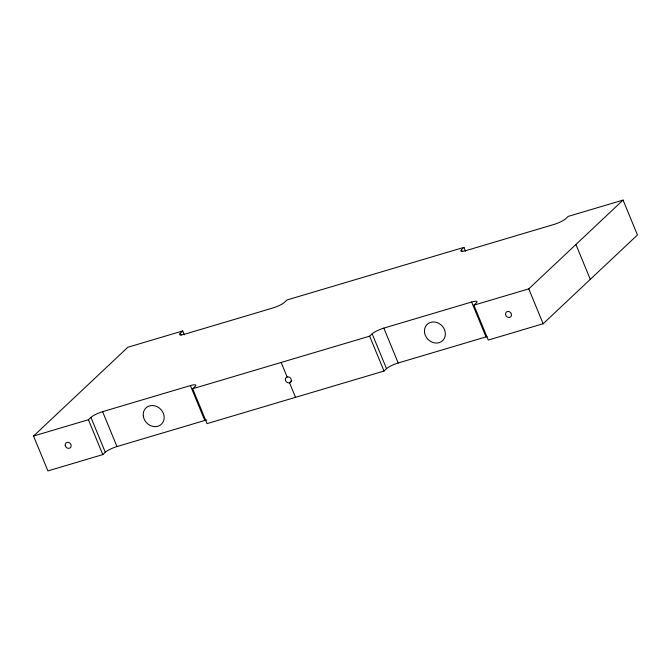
<?xml version="1.0" encoding="UTF-8"?>
<svg xmlns="http://www.w3.org/2000/svg" width="671" height="671" viewBox="0 0 671 671"><rect width="100%" height="100%" fill="white"/><g stroke="black" fill="none" stroke-linecap="round" stroke-linejoin="round"><path stroke-width="1.01" d="M206.785 419.945A9.62 1.904 -22.4 0 0 204.772 420.465L116.98 446.559A9.62 1.904 -22.4 0 0 105.297 452.254L102.797 454.603L47.926 470.916L33.55 436.033L127.859 347.251L182.73 330.946L184.324 334.821M33.55 436.033L88.421 419.727L90.921 417.37A9.62 1.904 -22.4 0 1 102.604 411.675L190.396 385.59A9.62 1.904 -22.4 0 1 195.177 386.395L192.678 388.744L207.054 423.627L384.013 371.038L386.521 368.681A9.62 1.904 -22.4 0 1 398.197 362.986L485.997 336.901A9.62 1.904 -22.4 0 1 487.037 336.607M181.027 335.24L180.222 333.302L182.73 330.946M291.768 380.7L289.545 382.797L295.534 397.333M192.678 388.744L369.637 336.163L372.145 333.806A9.62 1.904 -22.4 0 1 383.82 328.111L471.621 302.017A9.62 1.904 -22.4 0 1 476.402 302.822L473.894 305.179L488.27 340.054L543.141 323.749L637.45 234.967L623.074 200.084L568.203 216.398L565.703 218.746A9.62 1.904 -22.4 0 1 554.02 224.441L466.228 250.535A9.62 1.904 -22.4 0 1 461.447 249.729L462.244 251.667M461.447 249.729L463.946 247.373L465.54 251.248M473.894 305.179L528.765 288.874L623.074 200.084M463.946 247.373L286.987 299.962L284.479 302.319A9.62 1.904 -22.4 0 1 272.803 308.014L185.003 334.099A9.62 1.904 -22.4 0 1 180.222 333.302M575.919 244.479L590.295 279.362M528.765 288.874L543.141 323.749M471.621 302.017L485.997 336.901M383.82 328.111L398.197 362.986M372.145 333.806L386.521 368.681M369.637 336.163L384.013 371.038M281.157 362.449L287.146 376.985M190.396 385.59L204.772 420.465M102.604 411.675L116.98 446.559M90.921 417.37L105.297 452.254M88.421 419.727L102.797 454.603M285.385 379.929A3.204 2.793 46.7 0 0 290.216 382.487A3.204 2.793 46.7 0 0 289.444 377.261A3.204 2.793 46.7 0 0 285.385 379.929M143.326 416.196A11.222 9.771 46.7 0 0 160.226 425.162A11.222 9.771 46.7 0 0 157.517 406.861A11.222 9.771 46.7 0 0 143.326 416.196M65.213 445.359A3.204 2.793 46.7 0 0 70.044 447.918A3.204 2.793 46.7 0 0 69.264 442.692A3.204 2.793 46.7 0 0 65.213 445.359M505.565 314.498A3.204 2.793 46.7 0 0 510.388 317.064A3.204 2.793 46.7 0 0 509.616 311.83A3.204 2.793 46.7 0 0 505.565 314.498M424.55 332.631A11.222 9.771 46.7 0 0 441.443 341.589A11.222 9.771 46.7 0 0 438.733 323.296A11.222 9.771 46.7 0 0 424.55 332.631"/></g></svg>
